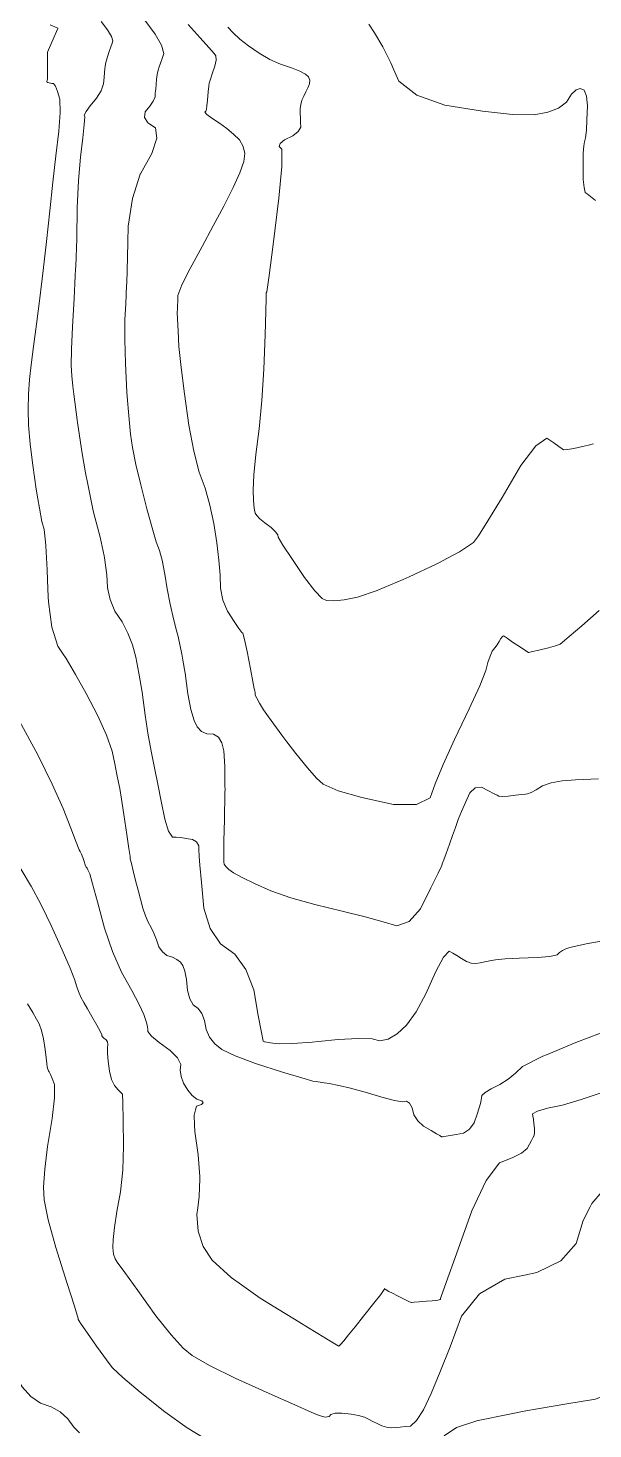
# Model space of a CAD drawing. Header units: inches. Extents: x 1337389 to 1347141, y 407035 to 414577.
# Drawn here: x 1337789 to 1338078, y 408538 to 409254 of the extents above; entities that cross this region are included whole.
import ezdxf

# ---------------------------------------------------------------- set-up
doc = ezdxf.new("R2010")
doc.units = ezdxf.units.IN
doc.header["$MEASUREMENT"] = 0
doc.layers.add('Topo', color=7, linetype='Continuous', lineweight=15, true_color=0x459900)

msp = doc.modelspace()

# ---------------------------------------------------------------- linework, layer by layer
at = {"layer": 'Topo'}
for p, q in [((1338001.154, 408981.8519, 1140), (1337999.668, 408981.073, 1140)), ((1337799.564, 408963.4591, 1120), (1337799.262, 408972.0001, 1120)), ((1337940.5151, 408584.7901, 1115), (1337932.6868, 408589.588, 1115))]:
    msp.add_line(p, q, dxfattribs=at)
for points, elevation in [([(1337850.3349, 409206.1739), (1337848.6978, 409208.6491), (1337849.0451, 409211.4801), (1337851.5259, 409214.438), (1337853.2301, 409217.0052), (1337854.1581, 409219.1831), (1337854.3099, 409220.97), (1337854.4938, 409223.0759), (1337854.709, 409225.5021), (1337854.956, 409228.2481), (1337855.3129, 409230.653), (1337855.7781, 409232.7182), (1337856.353, 409234.442), (1337857.0309, 409236.4601), (1337857.812, 409238.772), (1337858.695, 409241.3771), (1337857.5082, 409245.5209), (1337854.2489, 409251.2032), (1337848.9201, 409258.4241), (1337848.243, 409259.3279)], 1130), ([(1337791.4928, 409031.9131), (1337790.3181, 409041.6919), (1337789.5281, 409051.1591), (1337789.2569, 409059.196), (1337789.3882, 409067.036), (1337789.92, 409074.6802), (1337790.853, 409082.128), (1337792.0672, 409091.531), (1337793.5601, 409102.888), (1337795.3328, 409116.199), (1337797.0471, 409130.301), (1337798.7011, 409145.193), (1337800.2971, 409160.874), (1337801.887, 409175.498), (1337803.4701, 409189.063), (1337805.0491, 409201.57), (1337805.707, 409211.21), (1337805.4449, 409217.9851), (1337804.2629, 409221.8939), (1337803.2001, 409224.541), (1337802.2567, 409225.9269), (1337801.4332, 409226.052), (1337800.665, 409226.1918), (1337799.9539, 409226.349), (1337799.2992, 409226.5209), (1337798.922, 409226.7851), (1337798.8219, 409227.142), (1337799.0011, 409227.591), (1337799.1198, 409228.34), (1337799.1811, 409229.3891), (1337799.1829, 409230.7379), (1337799.1841, 409232.7329), (1337799.1849, 409235.373), (1337799.1859, 409238.659), (1337799.1859, 409240.85), (1337799.187, 409241.9448), (1337799.753, 409243.254), (1337800.8838, 409245.8719), (1337802.58, 409249.7979), (1337803.7561, 409252.517), (1337804.4109, 409254.0301), (1337804.5451, 409254.3351), (1337800.5289, 409255.954)], 1120), ([(1337813.6289, 409132.623), (1337814.107, 409146.5101), (1337814.4309, 409162.4169), (1337815.0629, 409176.3239), (1337816.0042, 409188.2309), (1337817.2539, 409198.1369), (1337817.9972, 409205.0381), (1337818.234, 409208.9359), (1337817.9641, 409209.829), (1337818.8788, 409211.73), (1337820.978, 409214.6381), (1337824.262, 409218.5539), (1337826.5439, 409222.2569), (1337827.8249, 409225.7491), (1337828.1039, 409229.0278), (1337828.3269, 409231.6329), (1337828.4948, 409233.5619), (1337828.6081, 409234.816), (1337829.027, 409236.6852), (1337829.7531, 409239.167), (1337830.785, 409242.263), (1337831.6132, 409244.739), (1337832.2361, 409246.5941), (1337832.6548, 409247.829), (1337831.8652, 409250.1011), (1337829.8671, 409253.4102), (1337826.659, 409257.756)], 1125), ([(1337912.1889, 408902.0318), (1337909.683, 408905.6131), (1337907.5431, 408909.097), (1337906.1199, 408911.6), (1337905.415, 408913.1238), (1337905.427, 408913.6671), (1337905.346, 408914.4049), (1337905.1741, 408915.3371), (1337904.9102, 408916.4639), (1337904.1681, 408920.1979), (1337902.9487, 408926.5412), (1337901.2528, 408935.4919), (1337899.947, 408941.5948), (1337899.0311, 408944.849), (1337898.506, 408945.256), (1337897.019, 408947.2729), (1337894.5711, 408950.9011), (1337891.1619, 408956.1391), (1337888.8279, 408961.8111), (1337887.5689, 408967.9172), (1337887.386, 408974.4569), (1337886.7609, 408982.146), (1337885.6919, 408990.9839), (1337884.1811, 409000.971), (1337882.196, 409010.3281), (1337879.7372, 409019.0558), (1337876.8041, 409027.1539), (1337874.0629, 409037.897), (1337871.5131, 409051.2861), (1337869.1561, 409067.32), (1337867.4351, 409080.705), (1337866.3502, 409091.441), (1337865.9022, 409099.528), (1337865.634, 409105.3891), (1337865.545, 409109.0251), (1337865.6368, 409110.4359), (1337865.7179, 409112.3159), (1337865.7869, 409114.6649), (1337865.8441, 409117.4841), (1337867.933, 409123.0779), (1337872.053, 409131.447), (1337878.2039, 409142.593), (1337883.936, 409153.1861), (1337889.248, 409163.2268), (1337894.142, 409172.716), (1337897.568, 409180.363), (1337899.529, 409186.1681), (1337900.0231, 409190.1309), (1337899.3001, 409193.7741), (1337897.3598, 409197.0971), (1337894.2018, 409200.1008), (1337890.7851, 409202.9651), (1337887.1089, 409205.6899), (1337883.1749, 409208.2749), (1337880.689, 409210.1609), (1337879.6501, 409211.348), (1337880.0579, 409211.835), (1337880.3389, 409212.2579), (1337880.492, 409212.6171), (1337880.5169, 409212.9109), (1337880.6611, 409214.5201), (1337880.9228, 409217.4423), (1337881.3051, 409221.6789), (1337881.5981, 409224.6211), (1337881.803, 409226.2688), (1337881.9211, 409226.622), (1337882.449, 409228.182), (1337883.3869, 409230.95), (1337884.7351, 409234.9249), (1337885.3408, 409237.9721), (1337885.2051, 409240.0899), (1337884.328, 409241.279), (1337881.6709, 409244.3741), (1337877.2371, 409249.374), (1337871.1371, 409256.1548)], 1135), ([(1337920.3871, 409197.1359), (1337924.596, 409199.2321), (1337927.3689, 409201.4118), (1337928.704, 409203.6738), (1337928.6011, 409206.018), (1337928.51, 409208.3609), (1337928.4309, 409210.7039), (1337928.364, 409213.0461), (1337928.6411, 409215.3061), (1337929.264, 409217.484), (1337930.2321, 409219.5789), (1337931.213, 409221.6741), (1337932.2051, 409223.7682), (1337933.2098, 409225.8629), (1337933.347, 409227.7289), (1337932.615, 409229.3688), (1337931.0149, 409230.781), (1337928.108, 409232.33), (1337923.895, 409234.0181), (1337918.3758, 409235.8438), (1337912.8909, 409238.317), (1337907.4399, 409241.437), (1337902.024, 409245.2042), (1337897.5529, 409248.671), (1337894.0271, 409251.8391), (1337891.4471, 409254.707)], 1140), ([(1337976.125, 409233.331), (1337974.7029, 409236.5561), (1337970.5779, 409244.7949), (1337966.4342, 409251.962), (1337963.4382, 409256.3479)], 1145), ([(1338079.304, 409166.166), (1338076.769, 409168.1869), (1338075.0459, 409169.563), (1338074.1371, 409170.294), (1338073.4981, 409172.735), (1338073.131, 409176.8881), (1338073.034, 409182.752), (1338073.0061, 409187.259), (1338073.0481, 409190.4112), (1338073.1587, 409192.208), (1338073.4049, 409194.1169), (1338073.7851, 409196.1401), (1338074.2999, 409198.2769), (1338074.706, 409202.0529), (1338075.0039, 409207.4671), (1338075.1938, 409214.5209), (1338074.686, 409219.5411), (1338073.4789, 409222.5302), (1338071.5741, 409223.485), (1338069.4411, 409222.8), (1338067.079, 409220.4749), (1338064.4889, 409216.5079), (1338060.4428, 409213.438), (1338054.9409, 409211.2651), (1338047.9829, 409209.9878), (1338036.886, 409210.1619), (1338021.653, 409211.786), (1338002.2821, 409214.8611), (1337988.0001, 409220.015), (1337978.8071, 409227.2462), (1337976.125, 409233.331)], 1145), ([(1337846.7489, 409179.808), (1337852.4624, 409190.1589), (1337855.0658, 409198.1049), (1337854.407, 409203.367), (1337850.486, 409205.9449), (1337850.3349, 409206.1739)], 1130), ([(1337919.001, 409189.7061), (1337919.0122, 409192.3389), (1337917.593, 409193.6881), (1337918.0511, 409195.2871), (1337920.3871, 409197.1359)], 1140), ([(1337968.085, 408966.8879), (1337967.6891, 408966.7221), (1337957.598, 408963.2421), (1337950.8292, 408961.9072), (1337945.5611, 408961.3619), (1337941.7951, 408961.606), (1337939.5299, 408962.6409), (1337935.814, 408966.5538), (1337930.645, 408973.3461), (1337924.0251, 408983.0169), (1337919.5342, 408989.8671), (1337917.1751, 408993.898), (1337916.9449, 408995.1081), (1337915.712, 408996.7518), (1337913.4751, 408998.8281), (1337910.2331, 409001.3381), (1337907.805, 409003.4209), (1337906.19, 409005.0792), (1337905.3891, 409006.3099), (1337904.806, 409008.8638), (1337904.4419, 409012.738), (1337904.2959, 409017.9349), (1337904.736, 409025.7611), (1337905.7611, 409036.2169), (1337907.371, 409049.303), (1337908.6879, 409063.8701), (1337909.7101, 409079.9188), (1337910.439, 409097.448), (1337910.8842, 409109.526), (1337911.0449, 409116.1521), (1337910.923, 409117.326), (1337910.928, 409118.2769), (1337911.0601, 409119.004), (1337911.319, 409119.5069), (1337912.4759, 409127.7291), (1337914.529, 409143.67), (1337917.4799, 409167.3301), (1337918.974, 409183.553), (1337919.001, 409189.7061)], 1140), ([(1337840.2371, 409144.855), (1337840.403, 409153.0061), (1337842.5749, 409167.1431), (1337846.594, 409179.5279), (1337846.7489, 409179.808)], 1130), ([(1337839.6429, 409122.748), (1337839.691, 409123.8711), (1337840.0789, 409137.1159), (1337840.2371, 409144.855)], 1130), ([(1337813.407, 409127.6439), (1337813.5759, 409131.073), (1337813.6289, 409132.623)], 1125), ([(1337812.1359, 409071.165), (1337811.5441, 409076.4259), (1337811.2469, 409081.768), (1337811.3651, 409090.163), (1337811.895, 409101.608), (1337812.8391, 409116.106), (1337813.407, 409127.6439)], 1125), ([(1337839.9801, 409065.9699), (1337839.8239, 409068.108), (1337839.0129, 409082.7348), (1337838.645, 409095.1381), (1337838.72, 409105.3168), (1337839.2379, 409113.271), (1337839.6429, 409122.748)], 1130), ([(1337814.569, 409052.668), (1337814.3859, 409053.904), (1337812.59, 409067.138), (1337812.1359, 409071.165)], 1125), ([(1337841.461, 409048.515), (1337840.7021, 409056.0761), (1337839.9801, 409065.9699)], 1130), ([(1337818.6901, 409026.839), (1337816.9329, 409036.725), (1337814.569, 409052.668)], 1125), ([(1337858.1641, 408980.2529), (1337857.898, 408981.5839), (1337856.4229, 408987.1239), (1337854.781, 408991.657), (1337852.6349, 408998.7642), (1337849.985, 409008.4449), (1337846.8308, 409020.7009), (1337844.3898, 409031.1508), (1337842.6629, 409039.798), (1337841.649, 409046.639), (1337841.461, 409048.515)], 1130), ([(1338078.4032, 409041.6751), (1338077.72, 409041.516), (1338075.7939, 409041.0609), (1338072.6248, 409040.3111), (1338068.214, 409039.264), (1338065.032, 409038.7311), (1338063.0779, 409038.7101), (1338062.3529, 409039.2032), (1338060.6651, 409040.3431), (1338058.0141, 409042.13), (1338054.4, 409044.5629), (1338048.7939, 409040.731), (1338041.1951, 409030.632), (1338031.604, 409014.268), (1338024.3841, 409002.245), (1338019.5348, 408994.5632), (1338017.056, 408991.222), (1338009.825, 408986.4059), (1338001.154, 408981.8519)], 1140), ([(1337794.258, 409013.5629), (1337793.454, 409018.4652), (1337791.6271, 409030.794), (1337791.4928, 409031.9131)], 1120), ([(1337822.4379, 409008.3049), (1337819.7241, 409021.0221), (1337818.6901, 409026.839)], 1125), ([(1337798.293, 408989.937), (1337797.4238, 408997.81), (1337796.353, 409001.973), (1337795.03, 409008.8579), (1337794.258, 409013.5629)], 1120), ([(1337828.093, 408984.3761), (1337826.0411, 408994.048), (1337822.7599, 409006.797), (1337822.4379, 409008.3049)], 1125), ([(1337799.262, 408972.0001), (1337799.0751, 408977.282), (1337798.332, 408989.58), (1337798.293, 408989.937)], 1120), ([(1337830.157, 408966.5459), (1337829.7852, 408968.2261), (1337829.554, 408974.7621), (1337828.3059, 408983.37), (1337828.093, 408984.3761)], 1125), ([(1337859.21, 408975.0212), (1337859.2069, 408975.039), (1337858.1641, 408980.2529)], 1130), ([(1337999.668, 408981.073), (1337997.841, 408980.1129), (1337984.1001, 408973.735)], 1140), ([(1337865.309, 408945.5339), (1337863.7059, 408951.5819), (1337861.8493, 408959.669), (1337860.3499, 408967.488), (1337859.21, 408975.0212)], 1130), ([(1337984.1001, 408973.735), (1337981.1039, 408972.3447), (1337968.085, 408966.8879)], 1140), ([(1337914.4149, 408735.231), (1337914.3791, 408735.2351), (1337911.979, 408735.5501), (1337910.5448, 408735.7829), (1337910.0759, 408735.932), (1337909.723, 408736.0641), (1337909.4862, 408736.179), (1337909.365, 408736.277), (1337908.5089, 408740.685), (1337906.9189, 408749.4039), (1337904.594, 408762.434), (1337900.6149, 408772.861), (1337894.9827, 408780.6851), (1337887.6959, 408785.907), (1337882.4269, 408793.7689), (1337879.1739, 408804.2719), (1337877.9379, 408817.415), (1337877.1149, 408826.1971), (1337876.7042, 408830.6178), (1337876.7072, 408830.6781), (1337876.6779, 408831.624), (1337876.617, 408833.4548), (1337876.526, 408836.1711), (1337875.4099, 408838.1571), (1337873.2711, 408839.412), (1337870.107, 408839.9361), (1337867.3469, 408840.2981), (1337864.99, 408840.4979), (1337863.037, 408840.5372), (1337861.1029, 408843.6329), (1337859.189, 408849.7889), (1337857.2931, 408859.0019), (1337855.5112, 408867.7159), (1337853.8419, 408875.9291), (1337852.287, 408883.6418), (1337850.7232, 408892.662), (1337849.15, 408902.9891), (1337847.5678, 408914.6221), (1337845.9561, 408924.4811), (1337844.3139, 408932.5651), (1337842.6419, 408938.874), (1337840.3111, 408944.914), (1337837.319, 408950.6849), (1337833.6681, 408956.187), (1337831.1559, 408962.034), (1337830.157, 408966.5459)], 1125), ([(1337806.777, 408934.689), (1337804.446, 408938.2019), (1337801.4442, 408947.8889), (1337799.6539, 408960.916), (1337799.564, 408963.4591)], 1120), ([(1338081.305, 408956.382), (1338072.307, 408948.6591), (1338065.9631, 408943.2369), (1338062.273, 408940.1171), (1338061.237, 408939.2992), (1338058.9162, 408938.3729), (1338055.3102, 408937.342), (1338050.4199, 408936.2041), (1338047.093, 408935.4289), (1338045.3289, 408935.0181), (1338045.1289, 408934.9699), (1338043.667, 408935.8421), (1338040.9439, 408937.6331), (1338036.96, 408940.342), (1338034.1861, 408942.227), (1338032.6239, 408943.2881), (1338032.273, 408943.5248), (1338031.7279, 408943.1519), (1338030.9901, 408942.171), (1338030.0581, 408940.5819), (1338029.0151, 408938.9521), (1338027.859, 408937.2839), (1338026.5921, 408935.5761), (1338025.417, 408933.0849), (1338024.3341, 408929.811), (1338023.3439, 408925.7538), (1338020.178, 408917.8461), (1338014.835, 408906.087), (1338007.317, 408890.4772), (1338001.4861, 408877.706), (1337997.3441, 408867.773), (1337994.8891, 408860.6799), (1337987.8149, 408857.161), (1337976.1211, 408857.2181), (1337959.8081, 408860.8489), (1337947.8081, 408864.3138), (1337940.1221, 408867.6119), (1337936.7481, 408870.7431), (1337932.1049, 408875.9701), (1337926.1908, 408883.2919), (1337921.6231, 408889.2821)], 1135), ([(1337868.414, 408931.0221), (1337867.873, 408934.1569), (1337865.921, 408943.2269), (1337865.309, 408945.5339)], 1130), ([(1337837.3819, 408857.8041), (1337837.0498, 408859.977), (1337836.139, 408865.4179), (1337835.5139, 408868.457), (1337834.6591, 408872.6549), (1337833.574, 408878.0129), (1337832.2602, 408884.5311), (1337829.376, 408892.7041), (1337824.9212, 408902.534), (1337818.896, 408914.0198), (1337813.4752, 408923.794), (1337808.6579, 408931.8542), (1337806.777, 408934.689)], 1120), ([(1337889.9201, 408866.6351), (1337889.8341, 408876.6721), (1337889.2949, 408884.6369), (1337888.318, 408888.8039), (1337886.5641, 408891.656), (1337884.0319, 408893.1951), (1337880.724, 408893.419), (1337877.962, 408894.6499), (1337875.7489, 408896.8861), (1337874.0842, 408900.1292), (1337872.4969, 408905.7911), (1337870.9901, 408913.8719), (1337869.5627, 408924.372), (1337868.414, 408931.0221)], 1130), ([(1337797.9631, 408875.029), (1337794.1731, 408882.582), (1337784.859, 408899.8631), (1337778.866, 408912.225)], 1115), ([(1337921.6231, 408889.2821), (1337919.0071, 408892.7109), (1337913.505, 408900.1511), (1337912.1889, 408902.0318)], 1135), ([(1337874.804, 408701.0361), (1337875.273, 408702.9231), (1337877.8751, 408703.7729), (1337878.786, 408704.673), (1337878.0039, 408705.623), (1337875.5311, 408706.6231), (1337873.1651, 408708.483), (1337870.9041, 408711.202), (1337868.7502, 408714.781), (1337867.4419, 408718.151), (1337866.983, 408721.31), (1337867.37, 408724.2599), (1337865.7009, 408727.6181), (1337861.9761, 408731.3841), (1337856.194, 408735.5568), (1337852.359, 408738.7872), (1337850.4699, 408741.0749), (1337850.527, 408742.4201), (1337850.2111, 408744.3359), (1337849.523, 408746.8209), (1337848.461, 408749.8781), (1337846.0349, 408754.9939), (1337842.2449, 408762.1719), (1337837.0901, 408771.409), (1337832.463, 408782.024), (1337828.364, 408794.016), (1337824.7932, 408807.386), (1337822.251, 408816.654), (1337820.737, 408821.821), (1337820.2509, 408822.887), (1337819.7969, 408823.815), (1337819.3749, 408824.606), (1337818.984, 408825.2601), (1337818.4929, 408826.4038), (1337817.9029, 408828.0357), (1337817.2129, 408830.1571), (1337816.5661, 408831.873), (1337815.9619, 408833.183), (1337815.4009, 408834.0869), (1337813.766, 408838.0581), (1337811.056, 408845.095), (1337807.2719, 408855.198), (1337801.6441, 408867.6931), (1337797.9631, 408875.029)], 1115), ([(1338080.8541, 408870.344), (1338069.195, 408869.792), (1338062.331, 408869.2979), (1338056.6799, 408868.303), (1338052.2408, 408866.807), (1338049.0161, 408864.8079), (1338046.483, 408863.4319), (1338044.6441, 408862.68), (1338043.4981, 408862.5501), (1338041.4512, 408862.31), (1338038.503, 408861.961), (1338034.654, 408861.5), (1338031.792, 408861.3499), (1338029.9159, 408861.5079), (1338029.0261, 408861.9761), (1338027.249, 408862.9), (1338024.5861, 408864.282), (1338021.037, 408866.1221), (1338017.8939, 408865.736), (1338015.158, 408863.1251), (1338012.8289, 408858.29), (1338010.8183, 408853.7429), (1338009.126, 408849.4851), (1338007.7529, 408845.5161), (1338006.2669, 408841.3158), (1338004.6689, 408836.883), (1338002.9581, 408832.218), (1338001.736, 408828.8689), (1338001.002, 408826.835), (1338000.7581, 408826.1171), (1337998.8301, 408822.0491), (1337995.2178, 408814.631), (1337989.922, 408803.863), (1337984.0981, 408797.373), (1337977.746, 408795.162), (1337970.8649, 408797.2291), (1337961.5829, 408799.734), (1337949.898, 408802.677), (1337935.8112, 408806.057), (1337923.6339, 408809.5551), (1337913.3681, 408813.1711), (1337905.0121, 408816.905), (1337898.6591, 408819.955), (1337894.3088, 408822.3209), (1337891.9601, 408824.0039), (1337890.3618, 408825.4797), (1337889.512, 408826.7499), (1337889.4121, 408827.8129), (1337889.353, 408828.693), (1337889.333, 408829.3891), (1337889.3538, 408829.9022), (1337889.355, 408830.619), (1337889.337, 408831.5389), (1337889.299, 408832.6619), (1337889.386, 408838.5989), (1337889.5979, 408849.347), (1337889.9021, 408863.3979)], 1130), ([(1337889.9021, 408863.3979), (1337889.9349, 408864.9091), (1337889.9201, 408866.6351)], 1130), ([(1337841.3791, 408830.4871), (1337841.3661, 408830.578), (1337840.769, 408834.7049), (1337839.729, 408841.8911), (1337838.2471, 408852.135), (1337837.3819, 408857.8041)], 1120), ([(1337781.3269, 408831.6691), (1337781.3661, 408831.55), (1337783.0669, 408828.4549), (1337786.2012, 408823.0861), (1337790.4021, 408816.0561)], 1110), ([(1338054.2421, 408729.2651), (1338052.3459, 408728.4738), (1338042.07, 408723.2031), (1338038.5211, 408719.7561), (1338034.6491, 408716.7041), (1338030.454, 408714.047), (1338025.9359, 408711.785), (1338022.871, 408709.8911), (1338021.257, 408708.3641), (1338021.096, 408707.2048), (1338020.9168, 408706.133), (1338020.72, 408705.147), (1338020.506, 408704.2491), (1338019.8621, 408702.1551), (1338018.7871, 408698.864), (1338017.2821, 408694.376), (1338014.997, 408691.16), (1338011.9319, 408689.214), (1338008.0881, 408688.5389), (1338005.128, 408688.0242), (1338003.0531, 408687.6701), (1338001.863, 408687.4749), (1338001.0692, 408687.346), (1338000.673, 408687.284), (1338000.509, 408687.3841), (1338000.1789, 408687.58), (1337999.6849, 408687.8741), (1337998.0522, 408688.8241), (1337995.2799, 408690.431), (1337991.3701, 408692.6941), (1337988.4469, 408695.401), (1337986.5129, 408698.5501), (1337985.565, 408702.142), (1337984.289, 408704.4461), (1337982.6839, 408705.4591), (1337980.7491, 408705.1841), (1337976.5808, 408705.8659), (1337970.1791, 408707.5039), (1337961.543, 408710.0988), (1337954.17, 408712.127), (1337948.0599, 408713.5871), (1337943.2131, 408714.4789), (1337939.4051, 408715.142), (1337936.637, 408715.5761), (1337934.9092, 408715.7799), (1337929.157, 408717.3792), (1337919.3831, 408720.372), (1337905.5839, 408724.7611), (1337895.1979, 408728.6449), (1337888.225, 408732.0269), (1337884.6631, 408734.905), (1337882.0229, 408738.314), (1337880.3039, 408742.2541), (1337879.507, 408746.7249), (1337878.141, 408750.303), (1337876.2089, 408752.9869), (1337873.7082, 408754.7789), (1337871.8679, 408757.824), (1337870.6859, 408762.1219), (1337870.1638, 408767.6732), (1337869.3919, 408771.9282), (1337868.3699, 408774.888), (1337867.0979, 408776.552), (1337865.311, 408777.9609), (1337863.0091, 408779.1151), (1337860.193, 408780.0131), (1337857.898, 408781.811), (1337856.126, 408784.5099), (1337854.8759, 408788.108), (1337853.542, 408791.4051), (1337852.1218, 408794.4011), (1337850.6178, 408797.097), (1337849.216, 408800.3871), (1337847.9171, 408804.274), (1337846.72, 408808.7561), (1337845.4951, 408813.4331), (1337844.2399, 408818.305), (1337842.9571, 408823.3731), (1337842.0511, 408827.1079), (1337841.5198, 408829.51), (1337841.3791, 408830.4871)], 1120), ([(1337790.4021, 408816.0561), (1337790.7689, 408815.442), (1337795.7069, 408806.197), (1337798.6281, 408800.2251)], 1110), ([(1337798.6281, 408800.2251), (1337801.0131, 408795.3501), (1337806.689, 408782.903), (1337810.7379, 408773.609), (1337813.1609, 408767.4701), (1337813.9578, 408764.485), (1337815.0002, 408761.5809), (1337816.286, 408758.7568), (1337817.8172, 408756.0141), (1337819.686, 408752.7009), (1337821.894, 408748.817), (1337824.4411, 408744.363), (1337826.1319, 408741.2381), (1337826.967, 408739.4409), (1337826.947, 408738.9739), (1337827.3101, 408738.3898), (1337828.057, 408737.691), (1337829.1861, 408736.8761), (1337829.8671, 408735.785), (1337830.1001, 408734.4191), (1337829.8849, 408732.777), (1337829.9341, 408729.9631), (1337830.249, 408725.9771), (1337830.8281, 408720.8179), (1337831.8731, 408716.6681), (1337833.3819, 408713.525), (1337835.3569, 408711.391), (1337836.7041, 408709.9569), (1337837.4249, 408709.2251), (1337837.52, 408709.193), (1337837.658, 408704.7231), (1337837.842, 408695.815), (1337838.0689, 408682.4699), (1337837.6201, 408670.226), (1337836.493, 408659.0842), (1337834.6891, 408649.0429), (1337833.4448, 408640.9549), (1337832.7628, 408634.8209), (1337832.6411, 408630.641), (1337832.9501, 408627.3101), (1337833.6899, 408624.83), (1337834.86, 408623.2011), (1337838.7368, 408617.8171), (1337845.32, 408608.68), (1337854.6089, 408595.7891), (1337862.3409, 408585.9521), (1337868.5151, 408579.1711), (1337873.1309, 408575.445), (1337882.014, 408570.354), (1337895.1639, 408563.898), (1337912.5819, 408556.0771), (1337925.5491, 408550.2819), (1337934.0659, 408546.513), (1337938.1331, 408544.7701), (1337941.1568, 408543.992), (1337943.1373, 408544.1811), (1337944.0741, 408545.3349), (1337946.269, 408545.9249), (1337949.7231, 408545.951), (1337954.4362, 408545.4128), (1337958.2679, 408544.714), (1337961.217, 408543.856), (1337963.285, 408542.8381), (1337965.4611, 408541.77), (1337967.744, 408540.6531), (1337970.134, 408539.4851), (1337972.4979, 408538.7659), (1337974.835, 408538.4929), (1337977.1451, 408538.668), (1337979.5679, 408538.8551), (1337982.1051, 408539.0531), (1337984.755, 408539.263), (1337987.8311, 408542.152), (1337991.3329, 408547.7221), (1337995.26, 408555.9711), (1337999.809, 408566.6829), (1338004.979, 408579.8569), (1338010.7689, 408595.4928), (1338020.105, 408607.0312), (1338032.9849, 408614.4709), (1338043.1197, 408616.5331)], 1110), ([(1338102.9581, 408791.0139), (1338089.025, 408788.577), (1338074.507, 408785.9), (1338066.219, 408784.1749), (1338064.16, 408783.4009), (1338063.8811, 408783.2599)], 1125), ([(1338063.8811, 408783.2599), (1338062.4101, 408782.5193), (1338060.9699, 408781.5291), (1338059.8389, 408780.4302), (1338056.012, 408779.586), (1338049.4868, 408778.995), (1338040.2661, 408778.6581), (1338033.1751, 408778.258), (1338028.2122, 408777.793), (1338025.3802, 408777.2649), (1338022.762, 408776.7748), (1338020.358, 408776.321), (1338018.1682, 408775.906), (1338015.851, 408776.139), (1338013.4059, 408777.022), (1338010.834, 408778.5539), (1338008.5031, 408779.9409), (1338006.4148, 408781.181), (1338004.5692, 408782.2759), (1338001.656, 408779.1701), (1337997.676, 408771.8641), (1337992.6291, 408760.3589), (1337987.662, 408751.1939), (1337982.7741, 408744.369), (1337977.9661, 408739.8861), (1337973.4279, 408737.2281), (1337969.1589, 408736.397), (1337965.16, 408737.3919), (1337958.043, 408737.6169), (1337947.8092, 408737.0709), (1337937.7229, 408736.0772)], 1125), ([(1337789.0109, 408755.346), (1337791.635, 408750.917), (1337793.6221, 408747.5139), (1337794.9709, 408745.137), (1337796.1339, 408741.7391), (1337797.11, 408737.3209), (1337797.9012, 408731.882), (1337798.4908, 408727.6942), (1337798.8809, 408724.755), (1337799.0708, 408723.0668), (1337799.33, 408721.799), (1337799.659, 408720.949), (1337800.058, 408720.5179), (1337800.702, 408719.2211), (1337801.592, 408717.0582), (1337802.728, 408714.0291), (1337802.709, 408707.241), (1337801.5339, 408696.6951), (1337799.2031, 408682.389), (1337797.737, 408670.6918), (1337797.1341, 408661.6049), (1337797.396, 408655.1281), (1337799.4811, 408644.8201), (1337803.389, 408630.6811), (1337809.1199, 408612.7132), (1337812.937, 408600.5959), (1337814.839, 408594.3308), (1337814.8271, 408593.918), (1337816.3998, 408591.441), (1337819.558, 408586.901), (1337824.3009, 408580.297), (1337828.0131, 408575.132), (1337830.6939, 408571.4041), (1337832.3439, 408569.1139), (1337837.627, 408564.2111), (1337846.5422, 408556.695), (1337859.0888, 408546.566), (1337870.584, 408538.4079), (1337881.027, 408532.2212)], 1105), ([(1338081.9489, 408740.3049), (1338069.3489, 408735.5689), (1338054.2421, 408729.2651)], 1120), ([(1337937.7229, 408736.0772), (1337934.4579, 408735.755), (1337924.436, 408735.0111), (1337917.7428, 408734.838), (1337914.4149, 408735.231)], 1125), ([(1338083.7801, 408710.3581), (1338072.087, 408706.367), (1338062.4041, 408703.5391), (1338054.7301, 408701.876), (1338049.6651, 408700.3789), (1338047.2089, 408699.0481), (1338047.362, 408697.8839), (1338047.575, 408696.2529), (1338047.85, 408694.156), (1338048.1868, 408691.593), (1338048.2161, 408689.5199), (1338047.9391, 408687.9391), (1338047.3559, 408686.8481), (1338046.57, 408685.3799), (1338045.5819, 408683.5331), (1338044.3919, 408681.309), (1338041.4549, 408678.9671), (1338036.7722, 408676.5058), (1338030.3419, 408673.9279), (1338023.4551, 408664.8981), (1338016.1101, 408649.4181), (1338008.3078, 408627.488), (1338003.0499, 408612.6972), (1338000.3348, 408605.0461), (1338000.1641, 408604.535), (1338000.0331, 408604.192), (1337999.942, 408604.0158), (1337999.8919, 408604.0069), (1337999.507, 408603.943), (1337998.786, 408603.8249), (1337997.7312, 408603.6529), (1337995.7709, 408603.4382), (1337992.9081, 408603.1821), (1337989.1421, 408602.8838), (1337986.5961, 408602.6829), (1337985.2721, 408602.578), (1337985.1679, 408602.5701), (1337983.9401, 408603.1309), (1337981.586, 408604.2609), (1337978.1079, 408605.9588), (1337975.4828, 408607.2731), (1337973.7129, 408608.201), (1337972.7969, 408608.7451), (1337972.1689, 408609.1169), (1337971.8301, 408609.3181), (1337971.7791, 408609.3471), (1337971.7289, 408609.4249), (1337971.681, 408609.5519), (1337971.6351, 408609.7281), (1337971.5679, 408609.7212), (1337971.4812, 408609.5321), (1337971.373, 408609.161), (1337969.545, 408606.6981), (1337965.9981, 408602.1421), (1337960.7309, 408595.494), (1337956.4319, 408590.091), (1337953.1011, 408585.9331), (1337950.738, 408583.02), (1337949.0639, 408581.12), (1337948.0799, 408580.2331), (1337947.7861, 408580.3589), (1337940.9831, 408584.5031), (1337940.5151, 408584.7901)], 1115), ([(1337874.337, 408693.1831), (1337874.135, 408698.343), (1337874.804, 408701.0361)], 1115), ([(1337876.99, 408665.7631), (1337877.0189, 408666.9058), (1337876.2509, 408677.9971), (1337874.461, 408690.035), (1337874.337, 408693.1831)], 1115), ([(1337875.969, 408651.0359), (1337876.764, 408656.7611), (1337876.99, 408665.7631)], 1115), ([(1338076.6709, 408651.515), (1338077.5517, 408653.2629), (1338082.803, 408659.2579)], 1110), ([(1337898.4148, 408611.551), (1337893.1, 408615.3319), (1337883.4219, 408624.135), (1337878.8161, 408631.251), (1337876.171, 408639.06), (1337875.487, 408647.564), (1337875.969, 408651.0359)], 1115), ([(1338043.1197, 408616.5331), (1338049.4101, 408617.8128), (1338061.5722, 408623.9219), (1338069.471, 408632.799), (1338073.108, 408644.443), (1338076.6709, 408651.515)], 1110), ([(1337917.5859, 408598.8591), (1337907.8491, 408604.841), (1337898.4148, 408611.551)], 1115), ([(1337932.6868, 408589.588), (1337927.6711, 408592.6631), (1337917.5859, 408598.8591)], 1115), ([(1338043.666, 408547.067), (1338049.7019, 408548.2031), (1338064.637, 408550.782), (1338079.35, 408553.0861), (1338090.835, 408557.6971), (1338099.092, 408564.615), (1338104.1211, 408573.8409), (1338107.8789, 408584.9301), (1338109.3791, 408592.731)], 1105), ([(1337783.836, 408563.393), (1337786.293, 408559.3831), (1337790.6901, 408554.5219), (1337795.598, 408551.1449), (1337801.0151, 408549.252), (1337805.653, 408546.5632), (1337809.511, 408543.081), (1337812.5891, 408538.8029), (1337815.484, 408535.9509)], 1100), ([(1338019.349, 408542.258), (1338034.5459, 408545.3499), (1338043.666, 408547.067)], 1105), ([(1338002.055, 408534.4049), (1338008.338, 408538.573), (1338019.169, 408542.2212), (1338019.349, 408542.258)], 1105)]:
    msp.add_lwpolyline(points, dxfattribs=dict(at, elevation=elevation))

doc.saveas('drawing.dxf')
